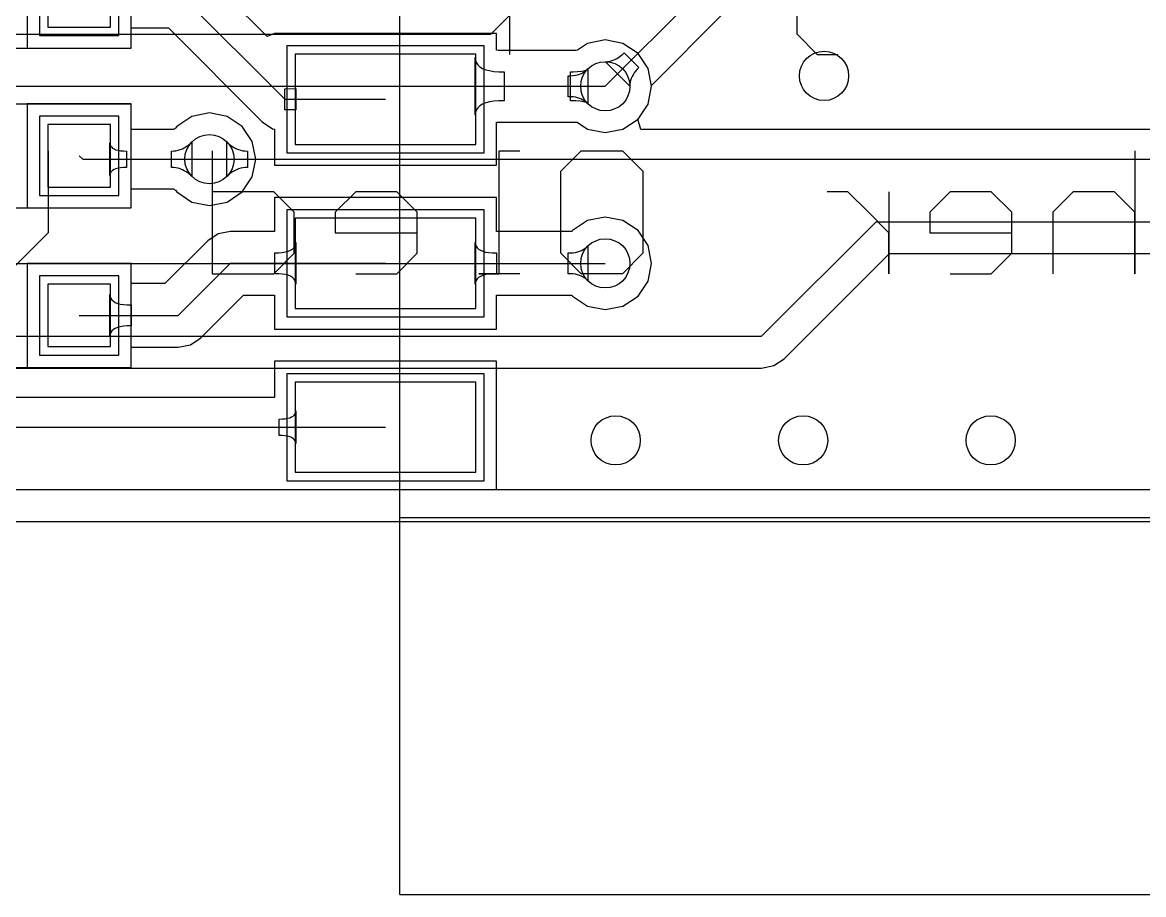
# Model space of a CAD drawing. Header units: millimetres. Extents: x 45 to 153, y 65 to 102.
# Drawn here: x 83.19 to 96.86, y 64.69 to 75.33 of the extents above; entities that cross this region are included whole.
import ezdxf

# ---------------------------------------------------------------- set-up
doc = ezdxf.new("R2010")
doc.units = ezdxf.units.MM
for name, color, linetype in [('BottomLayer', 5, 'Continuous'), ('BottomOverlay', 54, 'Continuous'), ('KeepOutLayer', 6, 'Continuous'), ('MultiLayer', 9, 'Continuous'), ('TopLayer', 1, 'Continuous'), ('TopOverlay', 2, 'Continuous'), ('TopPaste', 8, 'Continuous'), ('TopSolder', 216, 'Continuous')]:
    doc.layers.add(name, color=color, linetype=linetype)

# ---------------------------------------------------------------- blocks, each defined once
blk = doc.blocks.new('ESP_07_11')
at = {"layer": 'TopLayer'}
for p, q in [((-0.926, -0.502), (-0.926, -1.602)), ((1.274, -0.502), (-0.926, -0.502)), ((1.274, -1.602), (1.274, -0.502)), ((-0.926, -1.602), (1.274, -1.602)), ((-0.926, -2.502), (-0.926, -3.602)), ((1.274, -2.502), (-0.926, -2.502)), ((1.274, -3.602), (1.274, -2.502)), ((-0.926, -3.602), (1.274, -3.602)), ((-0.926, -4.502), (-0.926, -5.602)), ((1.274, -4.502), (-0.926, -4.502)), ((1.274, -5.602), (1.274, -4.502)), ((-0.926, -5.602), (1.274, -5.602))]:
    blk.add_line(p, q, dxfattribs=at)
at = {"layer": 'TopOverlay'}
for p, q in [((-0.003, 4.648), (-16.003, 4.648)), ((-0.003, 4.648), (-0.003, -16.552)), ((-0.003, 0.048), (-16.003, 0.048))]:
    blk.add_line(p, q, dxfattribs=at)
at = {"layer": 'TopPaste'}
for p, q in [((-0.926, -0.502), (-0.926, -1.602)), ((1.274, -0.502), (-0.926, -0.502)), ((1.274, -1.602), (1.274, -0.502)), ((-0.926, -1.602), (1.274, -1.602)), ((-0.926, -2.502), (-0.926, -3.602)), ((1.274, -2.502), (-0.926, -2.502)), ((1.274, -3.602), (1.274, -2.502)), ((-0.926, -3.602), (1.274, -3.602)), ((-0.926, -4.502), (-0.926, -5.602)), ((1.274, -4.502), (-0.926, -4.502)), ((1.274, -5.602), (1.274, -4.502)), ((-0.926, -5.602), (1.274, -5.602))]:
    blk.add_line(p, q, dxfattribs=at)
at = {"layer": 'TopSolder'}
for p, q in [((-1.028, -0.4), (-1.028, -1.703)), ((1.375, -0.4), (-1.028, -0.4)), ((1.375, -1.703), (1.375, -0.4)), ((-1.028, -1.703), (1.375, -1.703)), ((-1.028, -2.4), (-1.028, -3.703)), ((1.375, -2.4), (-1.028, -2.4)), ((1.375, -3.703), (1.375, -2.4)), ((-1.028, -3.703), (1.375, -3.703)), ((-1.028, -4.4), (-1.028, -5.703)), ((1.375, -4.4), (-1.028, -4.4)), ((1.375, -5.703), (1.375, -4.4)), ((-1.028, -5.703), (1.375, -5.703))]:
    blk.add_line(p, q, dxfattribs=at)
blk = doc.blocks.new('R0603_20')
at = {"layer": 'TopLayer'}
for p, q in [((-1.079, 0.381), (-1.079, -0.381)), ((-0.317, 0.381), (-1.079, 0.381)), ((-0.317, -0.381), (-0.317, 0.381)), ((0.317, 0.381), (0.317, -0.381)), ((1.079, 0.381), (0.317, 0.381)), ((1.079, -0.381), (1.079, 0.381)), ((-1.079, -0.381), (-0.317, -0.381)), ((0.317, -0.381), (1.079, -0.381))]:
    blk.add_line(p, q, dxfattribs=at)
at = {"layer": 'TopOverlay'}
for p, q in [((-1.333, -0.635), (-1.333, 0.635)), ((-1.333, 0.635), (1.333, 0.635)), ((1.333, -0.635), (1.333, 0.635)), ((-1.333, -0.635), (1.333, -0.635))]:
    blk.add_line(p, q, dxfattribs=at)
at = {"layer": 'TopPaste'}
for p, q in [((-1.079, 0.381), (-1.079, -0.381)), ((-0.317, 0.381), (-1.079, 0.381)), ((-0.317, -0.381), (-0.317, 0.381)), ((0.317, 0.381), (0.317, -0.381)), ((1.079, 0.381), (0.317, 0.381)), ((1.079, -0.381), (1.079, 0.381)), ((-1.079, -0.381), (-0.317, -0.381)), ((0.317, -0.381), (1.079, -0.381))]:
    blk.add_line(p, q, dxfattribs=at)
at = {"layer": 'TopSolder'}
for p, q in [((-1.181, 0.483), (-1.181, -0.483)), ((-0.216, 0.483), (-1.181, 0.483)), ((-0.216, -0.483), (-0.216, 0.483)), ((0.216, 0.483), (0.216, -0.483)), ((1.181, 0.483), (0.216, 0.483)), ((1.181, -0.483), (1.181, 0.483)), ((-1.181, -0.483), (-0.216, -0.483)), ((0.216, -0.483), (1.181, -0.483))]:
    blk.add_line(p, q, dxfattribs=at)
blk = doc.blocks.new('R0603_24')
at = {"layer": 'TopLayer'}
for p, q in [((-1.0795, 0.381), (-1.0795, -0.381)), ((-0.3175, 0.381), (-1.0795, 0.381)), ((-0.3175, -0.381), (-0.3175, 0.381)), ((0.3175, 0.381), (0.3175, -0.381)), ((1.0795, 0.381), (0.3175, 0.381)), ((1.0795, -0.381), (1.0795, 0.381)), ((-1.0795, -0.381), (-0.3175, -0.381)), ((0.3175, -0.381), (1.0795, -0.381))]:
    blk.add_line(p, q, dxfattribs=at)
at = {"layer": 'TopOverlay'}
for p, q in [((-1.3335, -0.635), (-1.3335, 0.635)), ((-1.3335, 0.635), (1.3335, 0.635)), ((1.3335, -0.635), (1.3335, 0.635)), ((-1.3335, -0.635), (1.3335, -0.635))]:
    blk.add_line(p, q, dxfattribs=at)
at = {"layer": 'TopPaste'}
for p, q in [((-1.0795, 0.381), (-1.0795, -0.381)), ((-0.3175, 0.381), (-1.0795, 0.381)), ((-0.3175, -0.381), (-0.3175, 0.381)), ((0.3175, 0.381), (0.3175, -0.381)), ((1.0795, 0.381), (0.3175, 0.381)), ((1.0795, -0.381), (1.0795, 0.381)), ((-1.0795, -0.381), (-0.3175, -0.381)), ((0.3175, -0.381), (1.0795, -0.381))]:
    blk.add_line(p, q, dxfattribs=at)
at = {"layer": 'TopSolder'}
for p, q in [((-1.1811, 0.4826), (-1.1811, -0.4826)), ((-0.2159, 0.4826), (-1.1811, 0.4826)), ((-0.2159, -0.4826), (-0.2159, 0.4826)), ((0.2159, 0.4826), (0.2159, -0.4826)), ((1.1811, 0.4826), (0.2159, 0.4826)), ((1.1811, -0.4826), (1.1811, 0.4826)), ((-1.1811, -0.4826), (-0.2159, -0.4826)), ((0.2159, -0.4826), (1.1811, -0.4826))]:
    blk.add_line(p, q, dxfattribs=at)
blk = doc.blocks.new('R0603_29')
at = {"layer": 'TopLayer'}
for p, q in [((-1.0795, 0.381), (-1.0795, -0.381)), ((-0.3175, 0.381), (-1.0795, 0.381)), ((-0.3175, -0.381), (-0.3175, 0.381)), ((0.3175, 0.381), (0.3175, -0.381)), ((1.0795, 0.381), (0.3175, 0.381)), ((1.0795, -0.381), (1.0795, 0.381)), ((-1.0795, -0.381), (-0.3175, -0.381)), ((0.3175, -0.381), (1.0795, -0.381))]:
    blk.add_line(p, q, dxfattribs=at)
at = {"layer": 'TopOverlay'}
for p, q in [((-1.3335, -0.635), (-1.3335, 0.635)), ((-1.3335, 0.635), (1.3335, 0.635)), ((1.3335, -0.635), (1.3335, 0.635)), ((-1.3335, -0.635), (1.3335, -0.635))]:
    blk.add_line(p, q, dxfattribs=at)
at = {"layer": 'TopPaste'}
for p, q in [((-1.0795, 0.381), (-1.0795, -0.381)), ((-0.3175, 0.381), (-1.0795, 0.381)), ((-0.3175, -0.381), (-0.3175, 0.381)), ((0.3175, 0.381), (0.3175, -0.381)), ((1.0795, 0.381), (0.3175, 0.381)), ((1.0795, -0.381), (1.0795, 0.381)), ((-1.0795, -0.381), (-0.3175, -0.381)), ((0.3175, -0.381), (1.0795, -0.381))]:
    blk.add_line(p, q, dxfattribs=at)
at = {"layer": 'TopSolder'}
for p, q in [((-1.1811, 0.4826), (-1.1811, -0.4826)), ((-0.2159, 0.4826), (-1.1811, 0.4826)), ((-0.2159, -0.4826), (-0.2159, 0.4826)), ((0.2159, 0.4826), (0.2159, -0.4826)), ((1.1811, 0.4826), (0.2159, 0.4826)), ((1.1811, -0.4826), (1.1811, 0.4826)), ((-1.1811, -0.4826), (-0.2159, -0.4826)), ((0.2159, -0.4826), (1.1811, -0.4826))]:
    blk.add_line(p, q, dxfattribs=at)

msp = doc.modelspace()

# ---------------------------------------------------------------- linework, layer by layer
at = {"layer": 'BottomLayer'}
for p, q in [((88.9, 75.184), (90.297, 76.581)), ((90.297, 74.549), (91.567, 75.819)), ((90.867, 74.569), (91.728, 75.431)), ((73.025, 75.184), (88.9, 75.184)), ((90.437, 74.888), (90.46, 74.902)), ((90.46, 74.902), (90.482, 74.919)), ((90.482, 74.919), (90.505, 74.937)), ((90.505, 74.937), (90.527, 74.958)), ((90.527, 74.958), (90.706, 74.779)), ((90.3, 74.849), (90.323, 74.85)), ((90.597, 74.552), (90.3, 74.849)), ((90.323, 74.85), (90.346, 74.853)), ((90.346, 74.853), (90.369, 74.858)), ((90.369, 74.858), (90.392, 74.866)), ((90.392, 74.866), (90.415, 74.876)), ((90.415, 74.876), (90.437, 74.888)), ((90.706, 74.779), (90.685, 74.757)), ((89.845, 74.676), (89.876, 74.677)), ((89.845, 74.422), (89.845, 74.676)), ((89.876, 74.677), (89.905, 74.679)), ((89.905, 74.679), (89.932, 74.683)), ((89.932, 74.683), (89.958, 74.689)), ((89.958, 74.689), (89.983, 74.697)), ((89.983, 74.697), (90.006, 74.706)), ((90.006, 74.706), (90.027, 74.717)), ((90.027, 74.717), (90.047, 74.729)), ((90.047, 74.729), (90.066, 74.743)), ((90.066, 74.743), (90.083, 74.759)), ((90.083, 74.759), (90.083, 74.339)), ((90.614, 74.644), (90.606, 74.621)), ((90.624, 74.667), (90.614, 74.644)), ((90.636, 74.689), (90.624, 74.667)), ((90.65, 74.712), (90.636, 74.689)), ((90.667, 74.734), (90.65, 74.712)), ((90.685, 74.757), (90.667, 74.734)), ((74.93, 74.549), (90.297, 74.549)), ((90.598, 74.575), (90.597, 74.552)), ((90.601, 74.598), (90.598, 74.575)), ((90.606, 74.621), (90.601, 74.598)), ((90.819, 74.333), (90.862, 74.549)), ((90.86, 74.559), (90.864, 74.565)), ((90.862, 74.549), (90.86, 74.559)), ((90.864, 74.565), (90.867, 74.569)), ((89.876, 74.421), (89.845, 74.422)), ((89.905, 74.419), (89.876, 74.421)), ((89.932, 74.415), (89.905, 74.419)), ((89.958, 74.409), (89.932, 74.415)), ((89.983, 74.401), (89.958, 74.409)), ((90.006, 74.392), (89.983, 74.401)), ((90.027, 74.381), (90.006, 74.392)), ((90.047, 74.369), (90.027, 74.381)), ((90.066, 74.355), (90.047, 74.369)), ((90.083, 74.339), (90.066, 74.355)), ((90.696, 74.15), (90.819, 74.333)), ((90.694, 74.148), (90.696, 74.15)), ((90.732, 74.021), (90.694, 74.148)), ((99.164, 74.021), (90.732, 74.021)), ((85.685, 73.45), (85.685, 73.87)), ((85.685, 73.87), (85.707, 73.849)), ((85.707, 73.849), (85.73, 73.83)), ((85.73, 73.83), (85.753, 73.814)), ((85.753, 73.814), (85.777, 73.8)), ((85.777, 73.8), (85.801, 73.788)), ((85.801, 73.788), (85.826, 73.778)), ((85.826, 73.778), (85.852, 73.77)), ((85.852, 73.77), (85.879, 73.764)), ((85.879, 73.764), (85.906, 73.761)), ((85.906, 73.761), (85.934, 73.76)), ((85.934, 73.76), (85.934, 73.56)), ((85.471, 73.66), (99.314, 73.66)), ((85.826, 73.542), (85.801, 73.532)), ((85.852, 73.55), (85.826, 73.542)), ((85.879, 73.556), (85.852, 73.55)), ((85.906, 73.559), (85.879, 73.556)), ((85.934, 73.56), (85.906, 73.559)), ((85.707, 73.471), (85.685, 73.45)), ((85.73, 73.49), (85.707, 73.471)), ((85.753, 73.506), (85.73, 73.49)), ((85.777, 73.52), (85.753, 73.506)), ((85.801, 73.532), (85.777, 73.52)), ((92.202, 71.501), (93.599, 72.898)), ((93.599, 72.898), (105.664, 72.898)), ((90.047, 72.57), (90.066, 72.584)), ((90.066, 72.584), (90.083, 72.6)), ((90.083, 72.6), (90.083, 72.18)), ((89.845, 72.517), (89.876, 72.518)), ((89.845, 72.263), (89.845, 72.517)), ((89.876, 72.518), (89.905, 72.52)), ((89.905, 72.52), (89.932, 72.524)), ((89.932, 72.524), (89.958, 72.53)), ((89.958, 72.53), (89.983, 72.538)), ((89.983, 72.538), (90.006, 72.547)), ((90.006, 72.547), (90.027, 72.558)), ((90.027, 72.558), (90.047, 72.57)), ((92.477, 71.226), (93.76, 72.51)), ((93.76, 72.51), (105.503, 72.51)), ((76.581, 72.39), (90.297, 72.39)), ((89.876, 72.262), (89.845, 72.263)), ((89.905, 72.26), (89.876, 72.262)), ((89.932, 72.256), (89.905, 72.26)), ((89.958, 72.25), (89.932, 72.256)), ((89.983, 72.242), (89.958, 72.25)), ((90.006, 72.233), (89.983, 72.242)), ((90.027, 72.222), (90.006, 72.233)), ((90.047, 72.21), (90.027, 72.222)), ((90.066, 72.196), (90.047, 72.21)), ((90.083, 72.18), (90.066, 72.196)), ((79.502, 71.501), (92.202, 71.501)), ((92.351, 71.142), (92.477, 71.226)), ((79.663, 71.113), (92.202, 71.113)), ((92.202, 71.113), (92.351, 71.142)), ((112.234, 69.629), (79.49, 69.629))]:
    msp.add_line(p, q, dxfattribs=at)
for centre in [(92.964, 74.676), (90.297, 74.549), (85.471, 73.66), (90.297, 72.39), (90.424, 70.231), (92.71, 70.231), (94.996, 70.231)]:
    msp.add_circle(centre, 0.3, dxfattribs=at)
at = {"layer": 'BottomOverlay'}
for p, q in [((89.132, 74.938), (89.132, 76.438)), ((92.631, 75.438), (92.631, 75.188)), ((92.631, 75.188), (92.881, 74.938)), ((92.881, 74.938), (93.131, 74.938)), ((83.507, 73.763), (83.507, 72.763)), ((85.506, 73.763), (85.506, 72.263)), ((89.005, 72.263), (89.005, 73.763)), ((89.005, 73.763), (89.255, 73.763)), ((89.755, 73.513), (90.005, 73.763)), ((90.005, 73.763), (90.505, 73.763)), ((90.505, 73.763), (90.755, 73.513)), ((96.753, 73.763), (96.753, 72.263)), ((89.755, 72.513), (89.755, 73.513)), ((90.755, 73.513), (90.755, 72.513)), ((86.256, 73.263), (85.506, 73.263)), ((86.506, 73.013), (86.256, 73.263)), ((87.256, 73.263), (87.006, 73.013)), ((87.756, 73.263), (87.256, 73.263)), ((88.005, 73.013), (87.756, 73.263)), ((93.254, 73.263), (93.004, 73.263)), ((93.504, 73.013), (93.254, 73.263)), ((93.754, 73.263), (93.754, 72.263)), ((94.503, 73.263), (94.253, 73.013)), ((95.003, 73.263), (94.503, 73.263)), ((95.253, 73.013), (95.003, 73.263)), ((96.003, 73.263), (95.753, 73.013)), ((96.503, 73.263), (96.003, 73.263)), ((96.753, 73.013), (96.503, 73.263)), ((86.506, 72.513), (86.506, 73.013)), ((87.006, 73.013), (87.006, 72.763)), ((88.005, 72.513), (88.005, 73.013)), ((93.754, 72.763), (93.504, 73.013)), ((94.253, 73.013), (94.253, 72.763)), ((95.253, 72.513), (95.253, 73.013)), ((95.753, 73.013), (95.753, 72.263)), ((96.753, 72.263), (96.753, 73.013)), ((83.507, 72.763), (83.007, 72.263)), ((87.006, 72.763), (88.005, 72.763)), ((93.754, 72.263), (93.754, 72.763)), ((94.253, 72.763), (95.253, 72.763)), ((86.256, 72.263), (86.506, 72.513)), ((87.756, 72.263), (88.005, 72.513)), ((90.005, 72.263), (89.755, 72.513)), ((90.755, 72.513), (90.505, 72.263)), ((95.003, 72.263), (95.253, 72.513)), ((85.506, 72.263), (86.256, 72.263)), ((87.256, 72.263), (87.756, 72.263)), ((89.255, 72.263), (88.755, 72.263)), ((88.755, 72.263), (89.005, 72.263)), ((90.505, 72.263), (90.005, 72.263)), ((94.503, 72.263), (95.003, 72.263))]:
    msp.add_line(p, q, dxfattribs=at)
at = {"layer": 'KeepOutLayer'}
msp.add_line((61.47, 69.24), (112.395, 69.24), dxfattribs=at)
at = {"layer": 'MultiLayer'}
for centre in [(92.964, 74.676), (90.297, 74.549), (85.471, 73.66), (90.297, 72.39), (90.424, 70.231), (92.71, 70.231), (94.996, 70.231)]:
    msp.add_circle(centre, 0.3, dxfattribs=at)
at = {"layer": 'TopLayer'}
for p, q in [((83.248, 76.285), (83.248, 75.015)), ((86.174, 75.158), (85.407, 75.924)), ((85.132, 75.65), (86.391, 74.391)), ((84.518, 75.015), (84.518, 75.261)), ((84.518, 75.261), (84.971, 75.261)), ((84.971, 75.261), (86.116, 74.116)), ((86.264, 75.195), (86.174, 75.158)), ((88.972, 75.195), (86.264, 75.195)), ((86.264, 75.195), (86.264, 75.195)), ((88.972, 74.988), (88.972, 75.195)), ((90.081, 75.071), (89.957, 74.988)), ((90.297, 75.114), (90.081, 75.071)), ((90.513, 75.071), (90.297, 75.114)), ((90.696, 74.948), (90.513, 75.071)), ((83.248, 75.015), (84.518, 75.015)), ((88.99, 74.986), (88.972, 74.988)), ((89.936, 74.986), (88.99, 74.986)), ((89.957, 74.988), (89.936, 74.986)), ((90.819, 74.765), (90.696, 74.948)), ((88.712, 74.199), (88.712, 74.899)), ((88.712, 74.899), (88.715, 74.866)), ((88.715, 74.866), (88.726, 74.836)), ((88.726, 74.836), (88.743, 74.81)), ((88.743, 74.81), (88.768, 74.787)), ((88.768, 74.787), (88.8, 74.768)), ((88.8, 74.768), (88.839, 74.752)), ((90.862, 74.549), (90.819, 74.765)), ((88.839, 74.752), (88.885, 74.74)), ((88.885, 74.74), (88.938, 74.731)), ((88.938, 74.731), (88.998, 74.726)), ((88.998, 74.726), (89.065, 74.724)), ((89.065, 74.724), (89.065, 74.374)), ((89.873, 74.374), (89.873, 74.724)), ((89.873, 74.724), (89.907, 74.724)), ((89.907, 74.724), (90.013, 74.733)), ((90.013, 74.733), (90.033, 74.737)), ((90.033, 74.737), (90.049, 74.741)), ((90.049, 74.741), (90.063, 74.746)), ((90.063, 74.746), (90.074, 74.752)), ((90.074, 74.752), (90.083, 74.759)), ((90.083, 74.759), (90.083, 74.339)), ((86.391, 74.518), (86.524, 74.521)), ((86.391, 74.264), (86.391, 74.518)), ((86.524, 74.521), (86.524, 74.261)), ((87.776, 74.549), (90.297, 74.549)), ((90.819, 74.333), (90.862, 74.549)), ((86.391, 74.391), (87.618, 74.391)), ((88.885, 74.358), (88.839, 74.346)), ((88.938, 74.367), (88.885, 74.358)), ((88.998, 74.372), (88.938, 74.367)), ((89.065, 74.374), (88.998, 74.372)), ((89.938, 74.373), (89.873, 74.374)), ((89.991, 74.368), (89.938, 74.373)), ((90.013, 74.365), (89.991, 74.368)), ((90.033, 74.361), (90.013, 74.365)), ((90.049, 74.357), (90.033, 74.361)), ((90.063, 74.352), (90.049, 74.357)), ((84.518, 74.337), (83.248, 74.337)), ((83.248, 74.337), (83.248, 73.067)), ((84.518, 74.021), (84.518, 74.337)), ((85.471, 74.225), (85.255, 74.182)), ((85.687, 74.182), (85.471, 74.225)), ((86.512, 74.263), (86.391, 74.264)), ((86.519, 74.262), (86.512, 74.263)), ((86.523, 74.262), (86.519, 74.262)), ((86.524, 74.261), (86.523, 74.262)), ((88.715, 74.232), (88.712, 74.199)), ((88.726, 74.262), (88.715, 74.232)), ((88.743, 74.288), (88.726, 74.262)), ((88.768, 74.311), (88.743, 74.288)), ((88.8, 74.33), (88.768, 74.311)), ((88.839, 74.346), (88.8, 74.33)), ((90.074, 74.346), (90.063, 74.352)), ((90.083, 74.339), (90.074, 74.346)), ((90.696, 74.15), (90.819, 74.333)), ((85.255, 74.182), (85.072, 74.059)), ((85.87, 74.059), (85.687, 74.182)), ((86.116, 74.116), (86.242, 74.032)), ((88.972, 74.11), (88.99, 74.112)), ((88.972, 73.587), (88.972, 74.11)), ((88.99, 74.112), (89.953, 74.112)), ((89.953, 74.112), (89.955, 74.111)), ((89.955, 74.111), (90.081, 74.027)), ((90.513, 74.027), (90.696, 74.15)), ((85.025, 74.021), (84.518, 74.021)), ((85.026, 74.021), (85.025, 74.021)), ((85.031, 74.023), (85.026, 74.021)), ((85.036, 74.025), (85.031, 74.023)), ((85.041, 74.027), (85.036, 74.025)), ((85.047, 74.031), (85.041, 74.027)), ((85.054, 74.036), (85.047, 74.031)), ((85.058, 74.039), (85.054, 74.036)), ((85.072, 74.059), (85.058, 74.039)), ((85.993, 73.876), (85.87, 74.059)), ((86.242, 74.032), (86.264, 74.028)), ((86.264, 74.028), (86.264, 73.587)), ((90.081, 74.027), (90.297, 73.984)), ((90.297, 73.984), (90.513, 74.027)), ((84.258, 73.46), (84.258, 73.86)), ((84.258, 73.86), (84.26, 73.841)), ((84.26, 73.841), (84.267, 73.824)), ((84.267, 73.824), (84.277, 73.809)), ((84.277, 73.809), (84.291, 73.796)), ((85.165, 73.8), (85.189, 73.814)), ((85.189, 73.814), (85.212, 73.83)), ((85.212, 73.83), (85.235, 73.849)), ((85.235, 73.849), (85.257, 73.87)), ((85.257, 73.87), (85.257, 73.45)), ((86.036, 73.66), (85.993, 73.876)), ((83.883, 73.702), (83.926, 73.66)), ((84.291, 73.796), (84.309, 73.785)), ((84.309, 73.785), (84.332, 73.776)), ((84.332, 73.776), (84.358, 73.769)), ((84.358, 73.769), (84.388, 73.764)), ((84.388, 73.764), (84.423, 73.761)), ((84.423, 73.761), (84.461, 73.76)), ((84.461, 73.76), (84.461, 73.56)), ((85.008, 73.76), (85.036, 73.761)), ((85.008, 73.56), (85.008, 73.76)), ((85.036, 73.761), (85.063, 73.764)), ((85.063, 73.764), (85.09, 73.77)), ((85.09, 73.77), (85.116, 73.778)), ((85.116, 73.778), (85.141, 73.788)), ((85.141, 73.788), (85.165, 73.8)), ((83.926, 73.66), (85.471, 73.66)), ((84.332, 73.544), (84.309, 73.535)), ((84.358, 73.551), (84.332, 73.544)), ((84.388, 73.556), (84.358, 73.551)), ((84.423, 73.559), (84.388, 73.556)), ((84.461, 73.56), (84.423, 73.559)), ((85.036, 73.559), (85.008, 73.56)), ((85.063, 73.556), (85.036, 73.559)), ((85.09, 73.55), (85.063, 73.556)), ((85.116, 73.542), (85.09, 73.55)), ((85.141, 73.532), (85.116, 73.542)), ((85.993, 73.444), (86.036, 73.66)), ((86.264, 73.587), (88.972, 73.587)), ((84.26, 73.479), (84.258, 73.46)), ((84.267, 73.496), (84.26, 73.479)), ((84.277, 73.511), (84.267, 73.496)), ((84.291, 73.524), (84.277, 73.511)), ((84.309, 73.535), (84.291, 73.524)), ((85.165, 73.52), (85.141, 73.532)), ((85.189, 73.506), (85.165, 73.52)), ((85.212, 73.49), (85.189, 73.506)), ((85.235, 73.471), (85.212, 73.49)), ((85.257, 73.45), (85.235, 73.471)), ((85.87, 73.261), (85.993, 73.444)), ((84.518, 73.067), (84.518, 73.299)), ((84.518, 73.299), (85.025, 73.299)), ((85.025, 73.299), (85.026, 73.299)), ((85.026, 73.299), (85.031, 73.297)), ((85.031, 73.297), (85.036, 73.295)), ((85.036, 73.295), (85.041, 73.293)), ((85.041, 73.293), (85.047, 73.289)), ((85.047, 73.289), (85.054, 73.284)), ((85.054, 73.284), (85.058, 73.281)), ((85.058, 73.281), (85.072, 73.261)), ((85.072, 73.261), (85.255, 73.138)), ((85.255, 73.138), (85.471, 73.095)), ((85.471, 73.095), (85.687, 73.138)), ((85.687, 73.138), (85.87, 73.261)), ((88.972, 73.195), (86.264, 73.195)), ((86.264, 73.195), (86.264, 72.779)), ((88.972, 72.778), (88.972, 73.195)), ((83.248, 73.067), (84.518, 73.067)), ((90.081, 72.912), (89.898, 72.789)), ((90.297, 72.955), (90.081, 72.912)), ((90.513, 72.912), (90.297, 72.955)), ((90.696, 72.789), (90.513, 72.912)), ((85.577, 72.75), (85.451, 72.666)), ((85.726, 72.779), (85.577, 72.75)), ((86.264, 72.779), (85.726, 72.779)), ((89.88, 72.778), (88.972, 72.778)), ((89.885, 72.779), (89.88, 72.778)), ((89.892, 72.781), (89.885, 72.779)), ((89.898, 72.789), (89.892, 72.781)), ((90.819, 72.606), (90.696, 72.789)), ((85.451, 72.666), (84.929, 72.143)), ((86.483, 72.564), (86.501, 72.58)), ((86.501, 72.58), (86.514, 72.599)), ((86.514, 72.599), (86.521, 72.621)), ((86.521, 72.621), (86.524, 72.645)), ((86.524, 72.645), (86.524, 72.137)), ((88.712, 72.136), (88.712, 72.644)), ((88.712, 72.644), (88.714, 72.62)), ((88.714, 72.62), (88.722, 72.598)), ((88.722, 72.598), (88.735, 72.579)), ((88.735, 72.579), (88.753, 72.563)), ((90.047, 72.57), (90.066, 72.584)), ((90.066, 72.584), (90.083, 72.6)), ((90.083, 72.6), (90.083, 72.18)), ((90.862, 72.39), (90.819, 72.606)), ((86.267, 72.518), (86.316, 72.519)), ((86.267, 72.264), (86.267, 72.518)), ((86.316, 72.519), (86.359, 72.523)), ((86.359, 72.523), (86.398, 72.529)), ((86.398, 72.529), (86.431, 72.538)), ((86.431, 72.538), (86.46, 72.55)), ((86.46, 72.55), (86.483, 72.564)), ((88.753, 72.563), (88.776, 72.549)), ((88.776, 72.549), (88.804, 72.537)), ((88.804, 72.537), (88.838, 72.528)), ((88.838, 72.528), (88.876, 72.522)), ((88.876, 72.522), (88.92, 72.518)), ((88.92, 72.518), (88.969, 72.517)), ((88.969, 72.517), (88.969, 72.263)), ((89.845, 72.517), (89.876, 72.518)), ((89.845, 72.263), (89.845, 72.517)), ((89.876, 72.518), (89.905, 72.52)), ((89.905, 72.52), (89.932, 72.524)), ((89.932, 72.524), (89.958, 72.53)), ((89.958, 72.53), (89.983, 72.538)), ((89.983, 72.538), (90.006, 72.547)), ((90.006, 72.547), (90.027, 72.558)), ((90.027, 72.558), (90.047, 72.57)), ((84.518, 72.39), (83.248, 72.39)), ((83.248, 72.39), (83.248, 71.12)), ((84.518, 72.143), (84.518, 72.39)), ((85.09, 71.755), (85.726, 72.391)), ((85.726, 72.391), (87.618, 72.391)), ((87.619, 72.39), (90.297, 72.39)), ((90.819, 72.174), (90.862, 72.39)), ((86.316, 72.263), (86.267, 72.264)), ((86.359, 72.259), (86.316, 72.263)), ((86.398, 72.253), (86.359, 72.259)), ((86.431, 72.244), (86.398, 72.253)), ((86.46, 72.232), (86.431, 72.244)), ((86.483, 72.218), (86.46, 72.232)), ((86.501, 72.202), (86.483, 72.218)), ((86.514, 72.183), (86.501, 72.202)), ((86.521, 72.161), (86.514, 72.183)), ((88.722, 72.182), (88.714, 72.16)), ((88.735, 72.201), (88.722, 72.182)), ((88.753, 72.217), (88.735, 72.201)), ((88.776, 72.231), (88.753, 72.217)), ((88.804, 72.243), (88.776, 72.231)), ((88.838, 72.252), (88.804, 72.243)), ((88.876, 72.258), (88.838, 72.252)), ((88.92, 72.262), (88.876, 72.258)), ((88.969, 72.263), (88.92, 72.262)), ((89.876, 72.262), (89.845, 72.263)), ((89.905, 72.26), (89.876, 72.262)), ((89.932, 72.256), (89.905, 72.26)), ((89.958, 72.25), (89.932, 72.256)), ((89.983, 72.242), (89.958, 72.25)), ((90.006, 72.233), (89.983, 72.242)), ((90.027, 72.222), (90.006, 72.233)), ((90.047, 72.21), (90.027, 72.222)), ((90.066, 72.196), (90.047, 72.21)), ((90.083, 72.18), (90.066, 72.196)), ((90.696, 71.991), (90.819, 72.174)), ((84.929, 72.143), (84.518, 72.143)), ((86.524, 72.137), (86.521, 72.161)), ((88.714, 72.16), (88.712, 72.136)), ((84.258, 71.501), (84.258, 72.009)), ((84.258, 72.009), (84.261, 71.985)), ((84.261, 71.985), (84.269, 71.963)), ((84.269, 71.963), (84.282, 71.944)), ((84.282, 71.944), (84.3, 71.928)), ((84.3, 71.928), (84.323, 71.914)), ((84.323, 71.914), (84.351, 71.902)), ((84.351, 71.902), (84.384, 71.893)), ((85.365, 71.48), (85.887, 72.003)), ((85.887, 72.003), (86.264, 72.003)), ((86.264, 72.003), (86.264, 71.587)), ((88.972, 71.587), (88.972, 72.002)), ((88.972, 72.002), (89.88, 72.002)), ((89.88, 72.002), (89.885, 72.001)), ((89.885, 72.001), (89.892, 71.999)), ((89.892, 71.999), (89.898, 71.991)), ((89.898, 71.991), (90.081, 71.868)), ((90.513, 71.868), (90.696, 71.991)), ((84.384, 71.893), (84.423, 71.887)), ((84.423, 71.887), (84.467, 71.883)), ((84.467, 71.883), (84.515, 71.882)), ((84.515, 71.882), (84.515, 71.628)), ((90.081, 71.868), (90.297, 71.825)), ((90.297, 71.825), (90.513, 71.868)), ((83.883, 71.755), (85.09, 71.755)), ((84.423, 71.623), (84.384, 71.617)), ((84.467, 71.627), (84.423, 71.623)), ((84.515, 71.628), (84.467, 71.627)), ((84.261, 71.525), (84.258, 71.501)), ((84.269, 71.547), (84.261, 71.525)), ((84.282, 71.566), (84.269, 71.547)), ((84.3, 71.582), (84.282, 71.566)), ((84.323, 71.596), (84.3, 71.582)), ((84.351, 71.608), (84.323, 71.596)), ((84.384, 71.617), (84.351, 71.608)), ((86.264, 71.587), (88.972, 71.587)), ((84.518, 71.12), (84.518, 71.367)), ((84.518, 71.367), (85.09, 71.367)), ((85.09, 71.367), (85.239, 71.396)), ((85.239, 71.396), (85.365, 71.48)), ((83.248, 71.12), (84.518, 71.12)), ((88.972, 71.195), (86.264, 71.195)), ((86.264, 71.195), (86.264, 70.752)), ((88.972, 69.629), (88.972, 71.195)), ((86.264, 70.752), (81.778, 70.752)), ((86.491, 70.527), (86.506, 70.54)), ((86.506, 70.54), (86.516, 70.555)), ((86.516, 70.555), (86.522, 70.572)), ((86.522, 70.572), (86.524, 70.591)), ((86.524, 70.591), (86.524, 70.191)), ((86.321, 70.491), (86.359, 70.492)), ((86.321, 70.291), (86.321, 70.491)), ((86.359, 70.492), (86.394, 70.495)), ((86.394, 70.495), (86.424, 70.5)), ((86.424, 70.5), (86.451, 70.507)), ((86.451, 70.507), (86.473, 70.516)), ((86.473, 70.516), (86.491, 70.527)), ((81.628, 70.391), (87.618, 70.391)), ((86.359, 70.29), (86.321, 70.291)), ((86.394, 70.287), (86.359, 70.29)), ((86.424, 70.282), (86.394, 70.287)), ((86.451, 70.275), (86.424, 70.282)), ((86.473, 70.266), (86.451, 70.275)), ((86.491, 70.255), (86.473, 70.266)), ((86.506, 70.242), (86.491, 70.255)), ((86.516, 70.227), (86.506, 70.242)), ((86.522, 70.21), (86.516, 70.227)), ((86.524, 70.191), (86.522, 70.21)), ((102.659, 69.629), (88.972, 69.629))]:
    msp.add_line(p, q, dxfattribs=at)
for centre in [(92.964, 74.676), (90.297, 74.549), (85.471, 73.66), (90.297, 72.39), (90.424, 70.231), (92.71, 70.231), (94.996, 70.231)]:
    msp.add_circle(centre, 0.3, dxfattribs=at)

# ---------------------------------------------------------------- block references
for name, p, rotation in [('ESP_07_11', (87.791, 69.339), 180), ('R0603_20', (83.185, 71.755), 360)]:
    msp.add_blockref(name, p, dxfattribs=dict(rotation=rotation))
for name, p in [('R0603_24', (83.185, 75.65)), ('R0603_29', (83.185, 73.702))]:
    msp.add_blockref(name, p)

doc.saveas('drawing.dxf')
